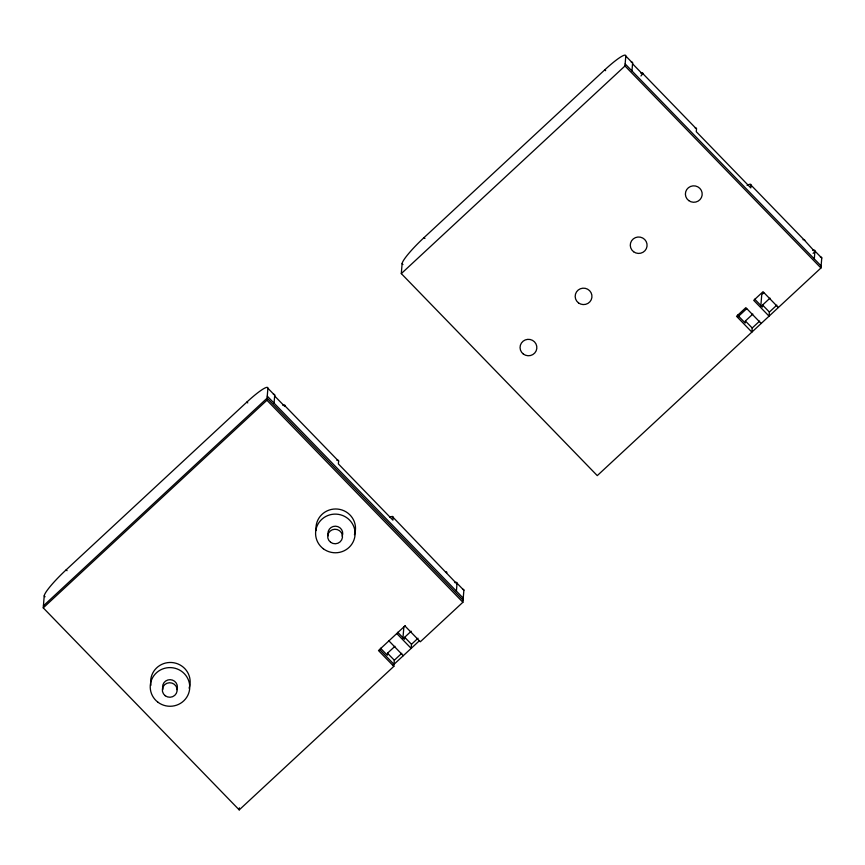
<?xml version="1.0" encoding="UTF-8"?>
<svg xmlns="http://www.w3.org/2000/svg" width="865" height="865" viewBox="0 0 865 865"><rect width="100%" height="100%" fill="white"/><g stroke="black" fill="none" stroke-linecap="round" stroke-linejoin="round"><path stroke-width="1.3" d="M401.76 653.313L394.321 660.233L393.824 666.374L239.216 809.899L43.25 607.868L44.212 595.888A29.659 4.12 -44.1 0 1 66.183 569.808L246.914 402.041A29.659 4.12 -44.1 0 1 267.89 388.244L274.713 395.273L274.075 403.166M43.25 607.868L266.928 400.236L267.89 388.244M239.216 809.899L239.378 807.845M282.758 405.22A29.659 4.12 -44.1 0 1 284.931 405.815L284.877 406.528L274.648 395.997M284.931 405.815L338.615 461.153L338.388 463.921L392.915 520.135L393.143 517.367A29.659 4.12 -44.1 0 0 389.845 517.292M812.765 250.428A29.659 4.12 -44.1 0 1 814.938 251.023L821.75 258.051L820.95 267.988L597.272 475.62L401.306 273.599L402.106 263.663A29.659 4.12 -44.1 0 1 424.066 237.583L604.808 69.816A29.659 4.12 -44.1 0 1 625.784 56.03L632.596 63.059L631.969 70.941M394.948 646.296L387.498 653.205L387.336 655.248L380.524 648.22M402.928 638.413L403.858 626.93M411.199 631.212L404.679 637.256L404.517 639.3L397.705 632.272M418.011 638.24L411.502 644.284L411.167 648.382L396.732 633.494M393.143 517.367L456.99 583.962M456.406 591.13L457.044 583.248A29.659 4.12 -44.1 0 0 454.871 582.653M404.971 625.979L420.314 641.787L462.894 602.256L463.867 590.276L457.044 583.248M401.306 273.599L624.984 65.967L625.784 56.03M640.976 75.969L642.825 73.59A29.659 4.12 -44.1 0 0 640.641 73.006M642.825 73.59L696.498 128.928L696.282 131.696L750.809 187.91L751.036 185.142A29.659 4.12 -44.1 0 0 747.101 185.413M752.831 314.071L745.392 320.98L745.23 323.034L737.553 315.12M759.654 321.099L752.204 328.008L751.88 332.106L736.537 316.298L745.846 307.659L761.178 323.467M760.822 306.188L761.741 294.706L763.763 292.846M770.012 298.122L762.573 305.031L762.4 307.086L754.734 299.182M776.835 305.15L769.385 312.06L769.061 316.157L753.718 300.35L763.027 291.71L778.359 307.518M751.036 185.142L804.71 240.481L814.873 251.737L813.089 253.402M814.3 258.905L814.938 251.023M43.412 605.824L267.09 398.181L463.067 600.202M405.198 625.687L378.492 650.567L393.824 666.374M737.899 316.85L746.7 308.675M392.796 665.434L419.514 640.63M632.542 63.772L642.76 74.314M625.146 63.913L821.112 265.933M624.984 65.967L820.95 267.988M604.808 69.816L605.651 70.692M762.573 305.031L769.385 312.06M745.392 320.98L752.204 328.008M424.066 237.583L424.92 238.47M402.106 263.663L402.949 264.549M267.263 396.138L463.229 598.158M266.928 400.236L462.894 602.256M246.914 402.041L247.768 402.917M404.679 637.256L411.502 644.284M388.861 640.803L403.295 655.692M387.498 653.205L394.321 660.233M379.551 649.442L393.986 664.331M66.183 569.808L67.038 570.684M44.212 595.888L45.067 596.764M316.114 530.537A19.776 19.344 4.6 0 1 337.858 509.096A19.776 19.344 4.6 0 1 354.434 534.7M328.332 535.781A7.417 7.255 4.6 0 1 335.512 526.19A7.417 7.255 4.6 0 1 342.216 536.17M150.964 685.242A19.776 19.344 4.6 0 1 171.886 662.525A19.776 19.344 4.6 0 1 189.089 688.183M162.988 689.275A7.417 7.255 4.6 0 1 170.167 679.674A7.417 7.255 4.6 0 1 176.871 689.654M336.918 460.385A29.659 4.12 -44.1 0 1 338.615 461.153M445.551 571.83A29.659 4.12 -44.1 0 1 446.827 572.706M462.537 589.411A29.659 4.12 -44.1 0 1 463.867 590.276M273.383 394.418A29.659 4.12 -44.1 0 1 274.713 395.273M695.222 128.063A29.659 4.12 -44.1 0 1 696.498 128.928M803.012 239.724A29.659 4.12 -44.1 0 1 804.71 240.481M820.42 257.186A29.659 4.12 -44.1 0 1 821.75 258.051M631.277 62.194A29.659 4.12 -44.1 0 1 632.596 63.059M165.247 695.752A7.417 7.255 4.6 0 0 177.098 690.951A7.417 7.255 4.6 0 0 166.88 683.296A7.417 7.255 4.6 0 0 165.247 695.752M323.348 548.778A19.776 19.344 4.6 0 0 354.942 535.976A19.776 19.344 4.6 0 0 327.716 515.572A19.776 19.344 4.6 0 0 323.348 548.778M158.003 702.272A19.776 19.344 4.6 0 0 189.597 689.459A19.776 19.344 4.6 0 0 162.371 669.056A19.776 19.344 4.6 0 0 158.003 702.272M330.592 542.269A7.417 7.255 4.6 0 0 342.443 537.468A7.417 7.255 4.6 0 0 332.225 529.812A7.417 7.255 4.6 0 0 330.592 542.269M688.702 200.572A8.401 8.217 4.6 0 0 702.131 195.133A8.401 8.217 4.6 0 0 690.562 186.451A8.401 8.217 4.6 0 0 688.702 200.572M633.591 251.737A8.401 8.217 4.6 0 0 647.02 246.287A8.401 8.217 4.6 0 0 635.451 237.615A8.401 8.217 4.6 0 0 633.591 251.737M578.48 302.891A8.401 8.217 4.6 0 0 591.898 297.452A8.401 8.217 4.6 0 0 580.329 288.78A8.401 8.217 4.6 0 0 578.48 302.891M523.357 354.055A8.401 8.217 4.6 0 0 536.787 348.617A8.401 8.217 4.6 0 0 525.217 339.945A8.401 8.217 4.6 0 0 523.357 354.055"/></g></svg>
